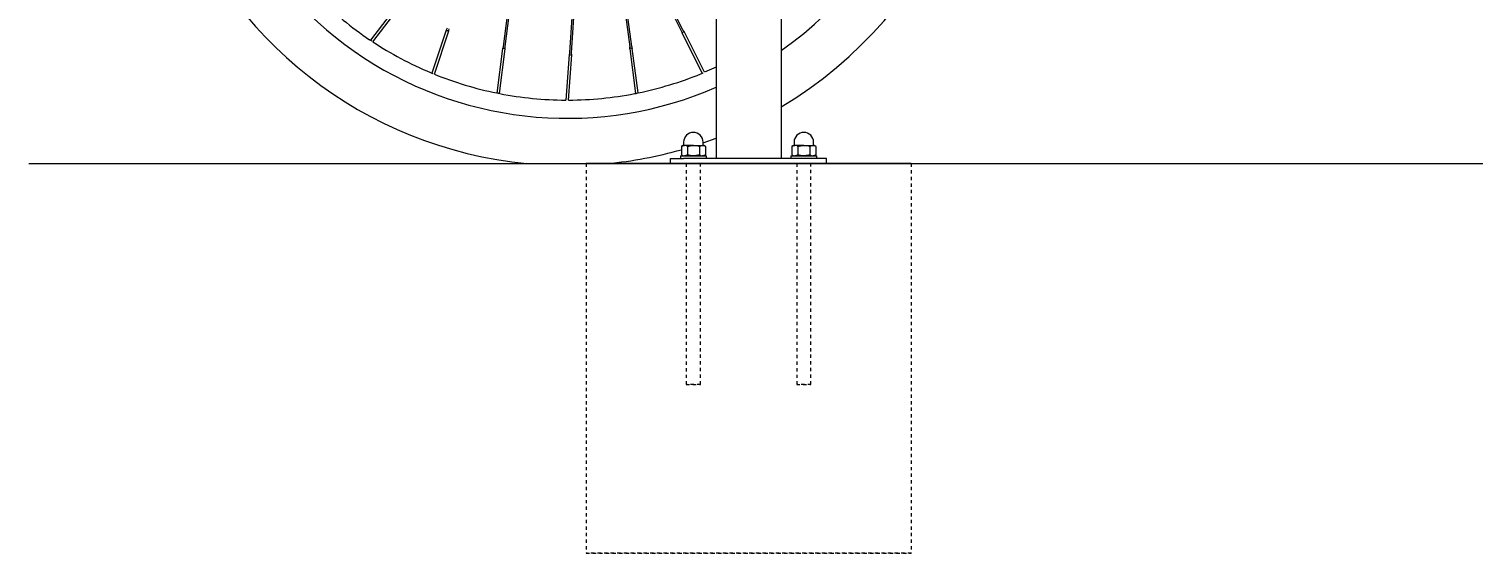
# Model space of a CAD drawing. Header units: inches. Extents: x -9 to 508, y -1 to 141.
# Drawn here: x 343.15 to 386.9, y 84.47 to 100.36 of the extents above; entities that cross this region are included whole.
import ezdxf

# ---------------------------------------------------------------- set-up
doc = ezdxf.new("R2010")
doc.units = ezdxf.units.IN
doc.header["$PDSIZE"] = -1
doc.linetypes.add('HIDDEN', pattern=[1.905, 1.27, -0.635])
for name, color, linetype, lineweight in [('ZANO_R', 7, 'Continuous', 0), ('ZANO_R_przerywana', 250, 'HIDDEN', 0), ('ZANO_W', 1, 'Continuous', 0)]:
    doc.layers.add(name, color=color, linetype=linetype, lineweight=lineweight)
doc.styles.get("Standard").update_dxf_attribs({"font": 'arial.ttf'})
doc.dimstyles.new('amerykanie', dxfattribs={"dimtxt": 50, "dimasz": 50, "dimexe": 0.5, "dimexo": 0.5, "dimgap": 1, "dimtad": 1, "dimdec": 0, "dimzin": 0, "dimlunit": 5, "dimtxsty": 'Standard', "dimcen": 0.09, "dimclrd": 1, "dimclre": 1, "dimclrt": 1, "dimazin": 0, "dimtfac": 1, "dimtdec": 0, "dimtmove": 0, "dimatfit": 3, "dimfxl": 1, "dimtzin": 0, "dimarcsym": 1})

# ---------------------------------------------------------------- blocks, each defined once
blk = doc.blocks.new('*D414')
at = {"layer": 'Defpoints', "color": 0}
for p in [(365.936, 125.805), (365.936, 125.805), (393.494, 125.805), (369.208, 120.137), (365.936, 96.435)]:
    blk.add_point(p, dxfattribs=at)
at = {"layer": 'ZANO_W', "color": 1, "lineweight": -2}
blk.add_arc((365.936, 125.805), 6.545, 278.7629, 351.2371, dxfattribs=at)
at = {"layer": 'ZANO_W', "color": 1}
for points in [[(372.57, 124.795), (372.238, 124.821), (372.48, 125.805)], [(366.92, 119.503), (366.945, 119.171), (365.936, 119.26)]]:
    blk.add_solid(points, dxfattribs=at)
at = {"layer": 'ZANO_W', "color": 1, "insert": (369.616, 122.125), "char_height": 1.625, "attachment_point": 5, "rotation": 45}
blk.add_mtext("90%%d0'", dxfattribs=at)

msp = doc.modelspace()

# ---------------------------------------------------------------- linework, layer by layer
at = {"layer": 'ZANO_R'}
for p, q in [((363.967, 127.77367), (363.967, 96.43515)), ((365.9355, 125.80517), (365.9355, 96.43515)), ((362.96307, 96.82885), (362.91434, 96.80072)), ((362.91434, 96.80072), (362.91434, 96.54202)), ((362.96307, 96.82885), (363.00526, 96.82885)), ((362.98275, 96.92728), (362.98275, 96.8387)), ((363.27803, 96.82885), (363.00526, 96.82885)), ((363.09618, 96.80072), (363.09618, 96.54202)), ((363.27803, 96.82885), (363.55079, 96.82885)), ((363.45987, 96.80072), (363.45987, 96.54202)), ((363.55079, 96.82885), (363.59299, 96.82885)), ((363.5733, 96.8387), (363.5733, 96.92728)), ((363.64171, 96.80072), (363.59299, 96.82885)), ((363.64171, 96.80072), (363.64171, 96.54202)), ((366.30952, 96.82885), (366.26079, 96.80072)), ((366.26079, 96.80072), (366.26079, 96.54202)), ((366.30952, 96.82885), (366.35171, 96.82885)), ((366.3292, 96.92728), (366.3292, 96.8387)), ((366.62447, 96.82885), (366.35171, 96.82885)), ((366.44263, 96.80072), (366.44263, 96.54202)), ((366.62447, 96.82885), (366.89724, 96.82885)), ((366.80632, 96.80072), (366.80632, 96.54202)), ((366.89724, 96.82885), (366.93944, 96.82885)), ((366.91975, 96.8387), (366.91975, 96.92728)), ((366.98816, 96.80072), (366.93944, 96.82885)), ((366.98816, 96.80072), (366.98816, 96.54202)), ((343.15035, 96.27767), (436.85717, 96.27767)), ((358.23505, 96.27767), (359.45644, 96.27767)), ((359.45644, 96.27767), (360.02311, 96.27767)), ((360.03, 96.27767), (369.8725, 96.27767)), ((369.8725, 96.27767), (360.03, 96.27767)), ((362.58905, 96.27767), (362.58905, 96.43515)), ((362.58905, 96.43515), (362.98275, 96.43515)), ((362.88432, 96.51389), (362.88432, 96.43515)), ((362.88432, 96.51389), (363.67173, 96.51389)), ((362.91434, 96.54202), (362.96307, 96.51389)), ((366.91975, 96.43515), (362.98275, 96.43515)), ((363.49456, 96.27767), (363.06149, 96.27767)), ((363.49456, 96.27767), (363.06149, 96.27767)), ((363.59299, 96.51389), (363.64171, 96.54202)), ((363.67173, 96.43515), (363.67173, 96.51389)), ((366.23078, 96.51389), (366.23078, 96.43515)), ((366.23078, 96.51389), (367.01818, 96.51389)), ((366.26079, 96.54202), (366.30952, 96.51389)), ((366.84101, 96.27767), (366.40794, 96.27767)), ((366.84101, 96.27767), (366.40794, 96.27767)), ((367.31345, 96.43515), (366.91975, 96.43515)), ((366.93944, 96.51389), (366.98816, 96.54202)), ((367.01818, 96.43515), (367.01818, 96.51389)), ((367.31345, 96.27767), (367.31345, 96.43515))]:
    msp.add_line(p, q, dxfattribs=at)
at = {"layer": 'ZANO_R', "color": 253}
for p, q in [((358.41171, 106.7751), (357.51754, 99.83029)), ((357.57704, 99.82262), (358.47122, 106.76744)), ((359.78429, 106.53513), (362.90986, 100.30641)), ((362.96349, 100.33332), (359.83792, 106.56204)), ((359.97465, 106.15578), (359.52715, 99.64251)), ((359.58701, 99.6384), (360.02755, 106.05036)), ((360.71733, 104.67574), (361.35078, 99.82096)), ((361.41028, 99.82872), (360.7991, 104.51278)), ((354.33074, 101.09772), (353.49779, 100.01479)), ((353.56538, 99.97144), (354.39415, 101.04895)), ((355.7929, 100.32542), (355.35896, 99.01732)), ((355.43362, 98.98832), (355.86883, 100.30023)), ((362.92886, 100.24626), (363.54699, 99.01442)), ((363.62028, 99.04673), (363.00036, 100.28214)), ((357.49972, 99.7702), (357.32552, 98.41721)), ((357.40416, 98.40155), (357.57906, 99.75998)), ((361.34885, 99.75845), (361.52561, 98.40374)), ((361.60406, 98.42086), (361.42818, 99.7688)), ((359.51291, 99.581), (359.4182, 98.20249)), ((359.4984, 98.20267), (359.59272, 99.57551))]:
    msp.add_line(p, q, dxfattribs=at)
at = {"layer": 'ZANO_R', "color": 253, "flags": 128}
for points in [[(355.82175, 100.38153), (355.80177, 100.33841), (355.79205, 100.32619)], [(355.87016, 100.30055), (355.86989, 100.32032), (355.87938, 100.36245)], [(362.90958, 100.30633), (362.92594, 100.26171), (362.92771, 100.2462)], [(363.00107, 100.28329), (362.98691, 100.29708), (362.96382, 100.33358)], [(353.53378, 99.991), (353.52441, 99.99688), (353.51047, 100.00605), (353.49703, 100.01532), (353.48552, 100.02361), (353.47713, 100.02987), (353.47274, 100.03322), (353.47276, 100.0332)], [(357.51617, 99.83043), (357.5139, 99.81032), (357.49936, 99.77071)], [(357.58007, 99.76046), (357.57547, 99.7943), (357.57838, 99.8225)], [(359.52572, 99.6427), (359.52159, 99.60752), (359.51179, 99.58161)], [(359.59279, 99.57564), (359.58658, 99.62115), (359.5885, 99.63822)], [(363.967, 99.20057), (363.82514, 99.13585), (363.62028, 99.04674)], [(357.41826, 98.399), (357.41859, 98.39896), (357.41476, 98.39946), (357.40581, 98.40073), (357.39275, 98.40278), (357.37708, 98.40555), (357.36063, 98.40883), (357.34525, 98.41225), (357.33261, 98.41532), (357.32409, 98.41752), (357.32066, 98.41844), (357.32092, 98.41837)]]:
    msp.add_lwpolyline(points, dxfattribs=at)
at = {"layer": 'ZANO_R', "flags": 128}
for points in [[(362.91434, 96.80072), (362.95889, 96.82113), (363.00526, 96.82885)], [(363.09618, 96.80072), (363.23122, 96.82686), (363.27803, 96.82885)], [(363.27803, 96.82885), (363.41722, 96.81189), (363.45987, 96.80072)], [(363.45987, 96.80072), (363.50441, 96.82113), (363.55079, 96.82885)], [(366.26079, 96.80072), (366.30534, 96.82113), (366.35171, 96.82885)], [(366.44263, 96.80072), (366.57767, 96.82686), (366.62447, 96.82885)], [(366.62447, 96.82885), (366.76367, 96.81189), (366.80632, 96.80072)], [(366.80632, 96.80072), (366.85086, 96.82113), (366.89724, 96.82885)], [(363.09618, 96.54202), (363.05164, 96.52161), (363.00526, 96.51389)], [(363.27803, 96.51389), (363.23122, 96.51589), (363.09618, 96.54202)], [(363.45987, 96.54202), (363.41722, 96.53086), (363.27803, 96.51389)], [(363.64171, 96.54202), (363.59716, 96.52161), (363.55079, 96.51389)], [(366.44263, 96.54202), (366.39809, 96.52161), (366.35171, 96.51389)], [(366.62447, 96.51389), (366.57767, 96.51589), (366.44263, 96.54202)], [(366.80632, 96.54202), (366.76367, 96.53086), (366.62447, 96.51389)], [(366.98816, 96.54202), (366.94361, 96.52161), (366.89724, 96.51389)]]:
    msp.add_lwpolyline(points, dxfattribs=at)
at = {"layer": 'ZANO_R', "color": 255, "flags": 128}
msp.add_lwpolyline([(363.5733, 96.90548), (363.57794, 96.90708), (363.967, 97.04792)], dxfattribs=at)
at = {"layer": 'ZANO_R', "color": 253}
for centre, radius, start, end in [((359.45644, 108.8997), 12.68108, 69.164142, 264.472875), ((359.45644, 108.8997), 12.68108, 300.725343, 13.665272), ((359.45644, 108.8997), 11.24998, 305.163904, 13.589659), ((359.45644, 108.8997), 11.24998, 180, 293.63691), ((359.45644, 108.8997), 10.69665, 225.265494, 235.985851), ((355.84498, 100.39824), 0.08943, 234.425273, 260.33087), ((355.87705, 100.41516), 0.11515, 245.856806, 265.911316), ((362.91415, 100.33466), 0.08953, 279.440688, 305.31794), ((362.92494, 100.36917), 0.1151, 290.850134, 310.913491), ((359.45644, 108.8997), 10.69665, 236.582267, 247.235035), ((357.52042, 99.6946), 0.07838, 75.468917, 105.313846), ((357.53989, 99.6921), 0.07838, 60.012304, 89.858389), ((361.23601, 99.7916), 0.11734, 343.920054, 14.36949), ((361.39974, 99.67764), 0.09549, 72.671172, 122.197586), ((361.52535, 99.82857), 0.11375, 179.876638, 211.411289), ((359.5666, 99.77841), 0.20454, 254.784773, 277.335032), ((355.64088, 99.68966), 0.72909, 243.653967, 249.563165), ((359.45644, 108.8997), 10.69665, 247.908804, 258.483924), ((359.45644, 108.8997), 10.69665, 281.582267, 292.236146), ((363.27593, 99.67677), 0.71571, 288.608327, 294.623492), ((359.45644, 108.8997), 10.69665, 259.015647, 269.735413), ((359.44532, 98.7744), 0.57255, 266.169756, 267.284448), ((359.47892, 98.58205), 0.37988, 272.938634, 274.058098), ((359.45644, 108.8997), 10.69665, 270.26433, 280.983744), ((361.39818, 99.13788), 0.74515, 277.426421, 285.051345), ((359.45644, 108.8997), 12.68108, 275.527481, 285.823906)]:
    msp.add_arc(centre, radius, start, end, dxfattribs=at)
at = {"layer": 'ZANO_R'}
for centre, radius, start, end in [((363.27803, 96.92728), 0.29527, 90, 180), ((363.27803, 96.92728), 0.29527, 0, 90), ((366.62448, 96.92728), 0.29527, 90, 180), ((366.62448, 96.92728), 0.29527, 0, 90), ((362.97291, 96.8387), 0.00984, 270, 0), ((363.00152, 96.65576), 0.17313, 56.853768, 88.761296), ((363.54705, 96.65576), 0.17313, 56.853768, 88.761296), ((363.58314, 96.8387), 0.00984, 180, 270), ((366.31936, 96.8387), 0.00984, 270, 0), ((366.34797, 96.65576), 0.17313, 56.853737, 88.761744), ((366.89349, 96.65576), 0.17314, 56.854424, 88.761057), ((366.92959, 96.8387), 0.00984, 180, 270), ((363.00901, 96.687), 0.17315, 236.857192, 268.760988), ((363.55453, 96.687), 0.17315, 236.857192, 268.760988), ((366.35546, 96.687), 0.17315, 236.857223, 268.76054), ((366.90098, 96.687), 0.17315, 236.857223, 268.76054)]:
    msp.add_arc(centre, radius, start, end, dxfattribs=at)
at = {"layer": 'ZANO_R_przerywana', "ltscale": 0.05}
for p, q in [((360.03, 96.27767), (360.03, 84.46667)), ((360.03, 96.27767), (360.03, 84.46667)), ((363.06149, 96.27767), (363.06149, 89.58477)), ((363.49456, 89.58477), (363.49456, 96.27767)), ((366.40794, 96.27767), (366.40794, 89.58477)), ((366.84101, 89.58477), (366.84101, 96.27767)), ((369.8725, 96.27767), (369.8725, 84.46667)), ((369.8725, 96.27767), (369.8725, 84.46667)), ((363.06149, 89.58477), (363.49456, 89.58477)), ((363.49456, 89.58477), (363.06149, 89.58477)), ((366.40794, 89.58477), (366.84101, 89.58477)), ((366.84101, 89.58477), (366.40794, 89.58477)), ((360.03, 84.46667), (369.8725, 84.46667)), ((369.8725, 84.46667), (360.03, 84.46667))]:
    msp.add_line(p, q, dxfattribs=at)

# ---------------------------------------------------------------- dimensions: what is measured, and where the dimension line sits
at = {"layer": 'ZANO_W'}
dim = msp.add_angular_dim_2l(base=(369.20792, 120.13718), line1=((365.9355, 125.80517), (365.9355, 96.43515)), line2=((365.9355, 125.80517), (393.4945, 125.80517)), dimstyle='amerykanie', override={"dimtxt": 1.625, "dimasz": 1, "dimgap": 0.5, "dimdec": 4, "dimaunit": 1, "dimadec": 1, "dimtdec": 4, "dimtmove": 1, "dimfrac": 2}, dxfattribs=at)
dim.commit()
dim.dimension.update_dxf_attribs({"geometry": '*D414', "text_midpoint": (369.61573, 122.12495)})

doc.saveas('drawing.dxf')
